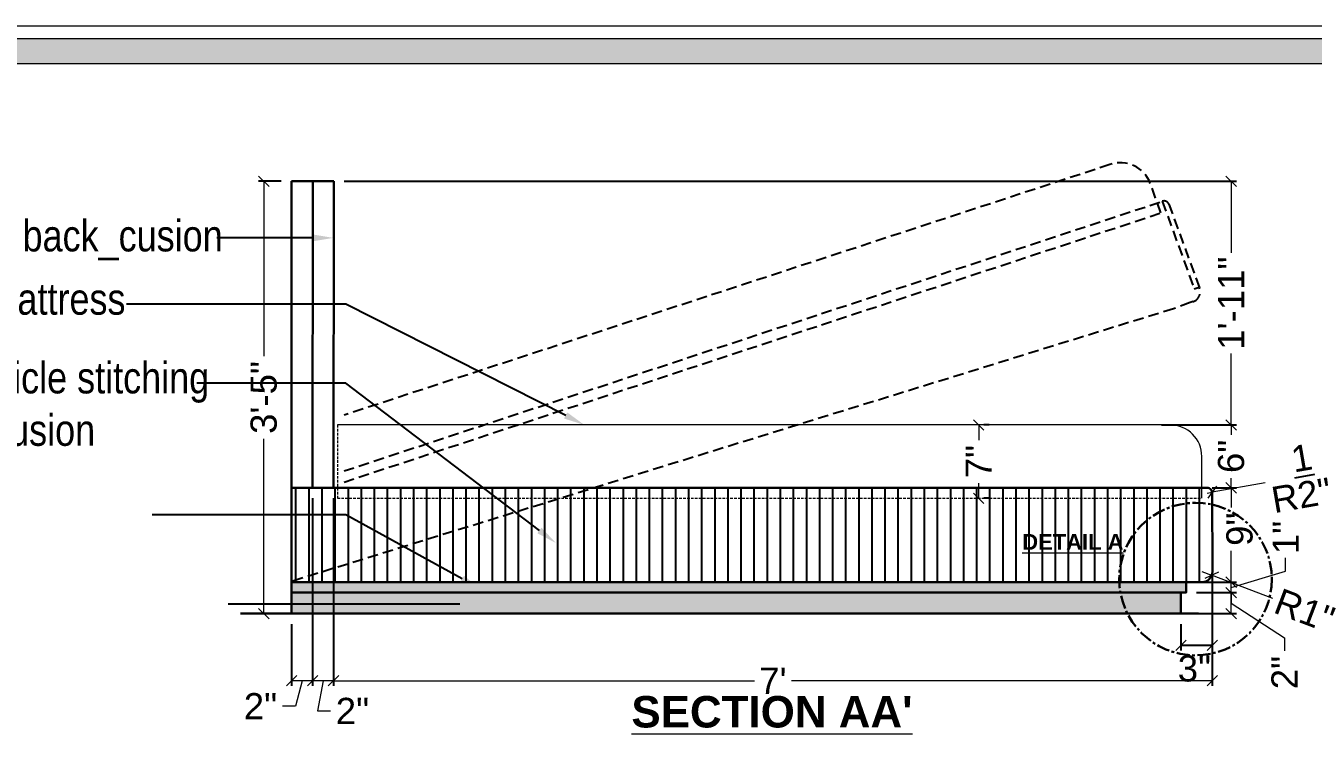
# Model space of a CAD drawing. Header units: millimetres. Extents: x 56222 to 3066687, y -650199 to -121287.
# Drawn here: x 132368 to 132490.9, y -183561.1 to -183491.9 of the extents above; entities that cross this region are included whole.
import ezdxf
from ezdxf import colors
from ezdxf.entities.mleader import LeaderData, LeaderLine
from ezdxf.math import Vec2, Vec3

# ---------------------------------------------------------------- set-up
doc = ezdxf.new("R2010")
doc.units = ezdxf.units.MM
doc.header["$MEASUREMENT"] = 0
doc.header["$PDMODE"] = 35
for name, pattern in [('00 . GROUND FLOOR$0$DASHED', [0.75, 0.5, -0.25]), ('00-Floor Plan$0$DASHED', [0.75, 0.5, -0.25]), ('CENTER', [2, 1.25, -0.25, 0.25, -0.25]), ('DASHEDX2', [1.5, 1, -0.5])]:
    doc.linetypes.add(name, pattern=pattern)
doc.layers.get('Defpoints').update_dxf_attribs({"color": 220})
for name, color, linetype, lineweight in [('$TD_AUDIT_GENERATED_(A0BDF17)', 32, 'Continuous', 30), ('DIM.', 250, 'Continuous', 13), ('dim05', 1, 'Continuous', 13), ('Dimension', 10, 'DASHEDX2', 20), ('FURNITURE', 32, 'Continuous', 9), ('SECTION ( SLAB PLine )', 104, 'Continuous', 30), ('Text', 7, 'Continuous', 15), ('wall', 7, 'Continuous', 30)]:
    doc.layers.add(name, color=color, linetype=linetype, lineweight=lineweight)
doc.layers.add('AR HATCH-7', color=7, linetype='Continuous')
doc.styles.add('Arial', font='arial.ttf')
doc.styles.get("Standard").update_dxf_attribs({"font": 'arial.ttf', "height": 6})
doc.styles.add('style4', font='ARIALN.TTF')
doc.dimstyles.new('ISO-25', dxfattribs={"dimtxt": 2.5, "dimasz": 1, "dimexe": 0.5, "dimexo": 1, "dimtad": 0, "dimdec": 1, "dimlunit": 4, "dimtxsty": 'Standard', "dimblk": 'OBLIQUE', "dimcen": 2.5, "dimclrd": 1, "dimclre": 1, "dimclrt": 5, "dimadec": 0, "dimazin": 0, "dimtfac": 1, "dimtdec": 1, "dimtmove": 0, "dimatfit": 3, "dimfxl": 1, "dimlwd": -1, "dimarcsym": 0})

# ---------------------------------------------------------------- blocks, each defined once
blk = doc.blocks.new('_Oblique')
at = {"layer": 'wall', "color": 0, "lineweight": -2}
blk.add_line((-0.5, -0.5), (0.5, 0.5), dxfattribs=at)
blk = doc.blocks.new('*D648')
at = {"layer": 'Defpoints', "color": 0, "lineweight": 30, "transparency": 16777216}
for p in [(132481.22, -183541.86, 0), (132397.34, -183547.96, 0), (132397.34, -183554.37)]:
    blk.add_point(p, dxfattribs=at)
at = {"layer": 'dim05', "color": 1, "linetype": 'Continuous', "lineweight": -2, "transparency": 16777216}
for p, q in [((132481.22, -183542.86), (132481.22, -183554.87)), ((132397.34, -183548.96), (132397.34, -183554.87))]:
    blk.add_line(p, q, dxfattribs=at)
at = {"layer": 'dim05', "color": 1, "linetype": 'Continuous', "transparency": 16777216}
for p, q in [((132397.34, -183554.37), (132437.52, -183554.37)), ((132481.22, -183554.37), (132441.05, -183554.37))]:
    blk.add_line(p, q, dxfattribs=at)
at = {"layer": 'dim05', "color": 1, "transparency": 16777216, "rotation": 180}
blk.add_blockref('_Oblique', (132397.34, -183554.37), dxfattribs=at)
at = {"layer": 'dim05', "color": 1, "transparency": 16777216}
blk.add_blockref('_Oblique', (132481.22, -183554.37), dxfattribs=at)
at = {"layer": 'dim05', "color": 5, "lineweight": 25, "transparency": 16777216, "insert": (132439.28, -183554.37), "char_height": 2.5, "attachment_point": 5, "style": 'Arial'}
blk.add_mtext("7'", dxfattribs=at)
blk = doc.blocks.new('*D649')
at = {"layer": 'Defpoints', "color": 0, "lineweight": 30, "transparency": 16777216}
for p in [(132478.72, -183545.96, 0), (132483.02, -183545.96), (132478.23, -183547.96)]:
    blk.add_point(p, dxfattribs=at)
at = {"layer": 'dim05', "color": 1, "linetype": 'Continuous', "lineweight": -2, "transparency": 16777216}
for p, q in [((132479.72, -183545.96), (132483.52, -183545.96)), ((132479.23, -183547.96), (132483.52, -183547.96))]:
    blk.add_line(p, q, dxfattribs=at)
at = {"layer": 'dim05', "color": 1, "linetype": 'Continuous', "transparency": 16777216}
for p, q in [((132483.02, -183547.96), (132483.02, -183545.96)), ((132483.02, -183546.96), (132488.11, -183550.26)), ((132488.11, -183550.26), (132488.11, -183551.51))]:
    blk.add_line(p, q, dxfattribs=at)
at = {"layer": 'dim05', "color": 1, "transparency": 16777216}
for p, rotation in [((132483.02, -183545.96), 90), ((132483.02, -183547.96), 270)]:
    blk.add_blockref('_Oblique', p, dxfattribs=dict(at, rotation=rotation))
at = {"layer": 'dim05', "color": 5, "lineweight": 25, "transparency": 16777216, "insert": (132488.11, -183553.59), "char_height": 2.5, "attachment_point": 5, "rotation": 90, "style": 'Arial'}
blk.add_mtext('2"', dxfattribs=at)
blk = doc.blocks.new('*D650')
at = {"layer": 'Defpoints', "color": 0, "lineweight": 30, "transparency": 16777216}
for p in [(132480.54, -183535.96), (132483.02, -183535.96), (132480.23, -183544.96, 0)]:
    blk.add_point(p, dxfattribs=at)
at = {"layer": 'dim05', "color": 1, "linetype": 'Continuous', "lineweight": -2, "transparency": 16777216}
for p, q in [((132481.54, -183535.96), (132483.52, -183535.96)), ((132481.23, -183544.96), (132483.52, -183544.96))]:
    blk.add_line(p, q, dxfattribs=at)
at = {"layer": 'dim05', "color": 1, "linetype": 'Continuous', "transparency": 16777216}
for p, q in [((132483.02, -183535.96), (132483.02, -183537.85)), ((132483.02, -183544.96), (132483.02, -183541.98))]:
    blk.add_line(p, q, dxfattribs=at)
at = {"layer": 'dim05', "color": 1, "transparency": 16777216}
for p, rotation in [((132483.02, -183535.96), 90), ((132483.02, -183544.96), 270)]:
    blk.add_blockref('_Oblique', p, dxfattribs=dict(at, rotation=rotation))
at = {"layer": 'dim05', "color": 5, "lineweight": 25, "transparency": 16777216, "insert": (132483.83, -183539.91), "char_height": 2.5, "attachment_point": 5, "rotation": 90, "style": 'Arial'}
blk.add_mtext('9"', dxfattribs=at)
blk = doc.blocks.new('*D651')
at = {"layer": 'Defpoints', "color": 0, "lineweight": 30, "transparency": 16777216}
for p in [(132475.37, -183529.96), (132483.02, -183529.96), (132480.22, -183535.96)]:
    blk.add_point(p, dxfattribs=at)
at = {"layer": 'dim05', "color": 1, "linetype": 'Continuous', "lineweight": -2, "transparency": 16777216}
for p, q in [((132476.37, -183529.96), (132483.52, -183529.96)), ((132481.22, -183535.96), (132483.52, -183535.96))]:
    blk.add_line(p, q, dxfattribs=at)
at = {"layer": 'dim05', "color": 1, "linetype": 'Continuous', "transparency": 16777216}
for p, q in [((132483.02, -183529.96), (132483.02, -183530.89)), ((132483.02, -183535.96), (132483.02, -183535.03))]:
    blk.add_line(p, q, dxfattribs=at)
at = {"layer": 'dim05', "color": 1, "transparency": 16777216}
for p, rotation in [((132483.02, -183529.96), 90), ((132483.02, -183535.96), 270)]:
    blk.add_blockref('_Oblique', p, dxfattribs=dict(at, rotation=rotation))
at = {"layer": 'dim05', "color": 5, "lineweight": 25, "transparency": 16777216, "insert": (132483.02, -183532.96), "char_height": 2.5, "attachment_point": 5, "rotation": 90, "style": 'Arial'}
blk.add_mtext('6"', dxfattribs=at)
blk = doc.blocks.new('*D662')
at = {"layer": 'Defpoints', "color": 0, "lineweight": 30, "transparency": 16777216}
for p in [(132397.34, -183535.96), (132395.34, -183547.96), (132395.34, -183554.37)]:
    blk.add_point(p, dxfattribs=at)
at = {"layer": 'dim05', "color": 1, "linetype": 'Continuous', "lineweight": -2, "transparency": 16777216}
for p, q in [((132397.34, -183536.96), (132397.34, -183554.87)), ((132395.34, -183548.96), (132395.34, -183554.87))]:
    blk.add_line(p, q, dxfattribs=at)
at = {"layer": 'dim05', "color": 1, "linetype": 'Continuous', "transparency": 16777216}
for p, q in [((132397.34, -183554.37), (132395.34, -183554.37)), ((132396.34, -183554.37), (132395.8, -183557.25)), ((132395.8, -183557.25), (132397.05, -183557.25))]:
    blk.add_line(p, q, dxfattribs=at)
at = {"layer": 'dim05', "color": 1, "transparency": 16777216, "rotation": 180}
blk.add_blockref('_Oblique', (132395.34, -183554.37), dxfattribs=at)
at = {"layer": 'dim05', "color": 1, "transparency": 16777216}
blk.add_blockref('_Oblique', (132397.34, -183554.37), dxfattribs=at)
at = {"layer": 'dim05', "color": 5, "lineweight": 25, "transparency": 16777216, "insert": (132399.14, -183557.25), "char_height": 2.5, "attachment_point": 5, "style": 'Arial'}
blk.add_mtext('2"', dxfattribs=at)
blk = doc.blocks.new('*D675')
at = {"layer": 'Defpoints', "color": 0, "lineweight": 30, "transparency": 16777216}
for p in [(132395.34, -183535.96), (132393.34, -183547.96), (132393.34, -183554.37)]:
    blk.add_point(p, dxfattribs=at)
at = {"layer": 'dim05', "color": 1, "linetype": 'Continuous', "lineweight": -2, "transparency": 16777216}
for p, q in [((132395.34, -183536.96), (132395.34, -183554.87)), ((132393.34, -183548.96), (132393.34, -183554.87))]:
    blk.add_line(p, q, dxfattribs=at)
at = {"layer": 'dim05', "color": 1, "linetype": 'Continuous', "transparency": 16777216}
for p, q in [((132395.34, -183554.37), (132393.34, -183554.37)), ((132394.34, -183554.37), (132393.7, -183556.8)), ((132393.7, -183556.8), (132392.45, -183556.8))]:
    blk.add_line(p, q, dxfattribs=at)
at = {"layer": 'dim05', "color": 1, "transparency": 16777216, "rotation": 180}
blk.add_blockref('_Oblique', (132393.34, -183554.37), dxfattribs=at)
at = {"layer": 'dim05', "color": 1, "transparency": 16777216}
blk.add_blockref('_Oblique', (132395.34, -183554.37), dxfattribs=at)
at = {"layer": 'dim05', "color": 5, "lineweight": 25, "transparency": 16777216, "insert": (132390.36, -183556.8), "char_height": 2.5, "attachment_point": 5, "style": 'Arial'}
blk.add_mtext('2"', dxfattribs=at)
blk = doc.blocks.new('*D676')
at = {"layer": 'Defpoints', "color": 0, "lineweight": 30, "transparency": 16777216}
for p in [(132393.34, -183506.71, 0), (132390.68, -183547.96), (132393.34, -183547.96)]:
    blk.add_point(p, dxfattribs=at)
at = {"layer": 'dim05', "color": 1, "linetype": 'Continuous', "lineweight": -2, "transparency": 16777216}
for p, q in [((132392.34, -183506.71), (132390.18, -183506.71)), ((132392.34, -183547.96), (132390.18, -183547.96))]:
    blk.add_line(p, q, dxfattribs=at)
at = {"layer": 'dim05', "color": 1, "linetype": 'Continuous', "transparency": 16777216}
for p, q in [((132390.68, -183506.71), (132390.68, -183523.39)), ((132390.68, -183547.96), (132390.68, -183531.28))]:
    blk.add_line(p, q, dxfattribs=at)
at = {"layer": 'dim05', "color": 1, "transparency": 16777216}
for p, rotation in [((132390.68, -183506.71), 90), ((132390.68, -183547.96), 270)]:
    blk.add_blockref('_Oblique', p, dxfattribs=dict(at, rotation=rotation))
at = {"layer": 'dim05', "color": 5, "lineweight": 25, "transparency": 16777216, "insert": (132390.68, -183527.34), "char_height": 2.5, "attachment_point": 5, "rotation": 90, "style": 'Arial'}
blk.add_mtext('3\'-5"', dxfattribs=at)
blk = doc.blocks.new('*D677')
at = {"layer": 'Defpoints', "color": 0, "lineweight": 30, "transparency": 16777216}
for p in [(132478.72, -183544.96), (132483.02, -183544.96), (132478.72, -183545.96)]:
    blk.add_point(p, dxfattribs=at)
at = {"layer": 'dim05', "color": 1, "linetype": 'Continuous', "transparency": 16777216}
for p, q in [((132488.22, -183543.9), (132488.22, -183542.65)), ((132483.02, -183545.46), (132488.22, -183543.9)), ((132483.02, -183544.96), (132483.02, -183543.96)), ((132483.02, -183545.96), (132483.02, -183544.96)), ((132483.02, -183545.96), (132483.02, -183544.96)), ((132483.02, -183545.96), (132483.02, -183546.96))]:
    blk.add_line(p, q, dxfattribs=at)
at = {"layer": 'dim05', "color": 1, "linetype": 'Continuous', "lineweight": -2, "transparency": 16777216}
for p, q in [((132479.72, -183544.96), (132483.52, -183544.96)), ((132479.72, -183545.96), (132483.52, -183545.96))]:
    blk.add_line(p, q, dxfattribs=at)
at = {"layer": 'dim05', "color": 1, "transparency": 16777216}
for p, rotation in [((132483.02, -183544.96), 270), ((132483.02, -183545.96), 90)]:
    blk.add_blockref('_Oblique', p, dxfattribs=dict(at, rotation=rotation))
at = {"layer": 'dim05', "color": 5, "lineweight": 25, "transparency": 16777216, "insert": (132488.22, -183540.7), "char_height": 2.5, "attachment_point": 5, "rotation": 90, "style": 'Arial'}
blk.add_mtext('1"', dxfattribs=at)
blk = doc.blocks.new('*D678')
at = {"layer": 'Defpoints', "color": 0, "lineweight": 30, "transparency": 16777216}
for p in [(132397.35, -183506.71, 0), (132483.02, -183506.71), (132475.37, -183529.96, 0)]:
    blk.add_point(p, dxfattribs=at)
at = {"layer": 'dim05', "color": 1, "linetype": 'Continuous', "lineweight": -2, "transparency": 16777216}
for p, q in [((132398.35, -183506.71), (132483.52, -183506.71)), ((132476.37, -183529.96), (132483.52, -183529.96))]:
    blk.add_line(p, q, dxfattribs=at)
at = {"layer": 'dim05', "color": 1, "linetype": 'Continuous', "transparency": 16777216}
for p, q in [((132483.02, -183506.71), (132483.02, -183513.53)), ((132483.02, -183529.96), (132483.02, -183523.14))]:
    blk.add_line(p, q, dxfattribs=at)
at = {"layer": 'dim05', "color": 1, "transparency": 16777216}
for p, rotation in [((132483.02, -183506.71), 90), ((132483.02, -183529.96), 270)]:
    blk.add_blockref('_Oblique', p, dxfattribs=dict(at, rotation=rotation))
at = {"layer": 'dim05', "color": 5, "lineweight": 25, "transparency": 16777216, "insert": (132483.02, -183518.34), "char_height": 2.5, "attachment_point": 5, "rotation": 90, "style": 'Arial'}
blk.add_mtext('1\'-11"', dxfattribs=at)
blk = doc.blocks.new('*D679')
at = {"layer": 'Defpoints', "color": 0, "lineweight": 30, "transparency": 16777216}
for p in [(132458.92, -183529.96, 0), (132458.92, -183536.96, 0), (132458.92, -183536.96)]:
    blk.add_point(p, dxfattribs=at)
at = {"layer": 'dim05', "color": 1, "linetype": 'Continuous', "transparency": 16777216}
for p, q in [((132458.92, -183529.96), (132458.92, -183531.41)), ((132458.92, -183536.96), (132458.92, -183535.51))]:
    blk.add_line(p, q, dxfattribs=at)
at = {"layer": 'dim05', "color": 1, "linetype": 'Continuous', "lineweight": -2, "transparency": 16777216}
for p, q in [((132459.92, -183529.96), (132459.42, -183529.96)), ((132459.92, -183536.96), (132459.42, -183536.96))]:
    blk.add_line(p, q, dxfattribs=at)
at = {"layer": 'dim05', "color": 1, "transparency": 16777216}
for p, rotation in [((132458.92, -183529.96), 90), ((132458.92, -183536.96), 270)]:
    blk.add_blockref('_Oblique', p, dxfattribs=dict(at, rotation=rotation))
at = {"layer": 'dim05', "color": 5, "lineweight": 25, "transparency": 16777216, "insert": (132458.92, -183533.46), "char_height": 2.5, "attachment_point": 5, "rotation": 90, "style": 'Arial'}
blk.add_mtext('7"', dxfattribs=at)
blk = doc.blocks.new('*D680')
at = {"layer": 'Defpoints', "color": 0, "lineweight": 30, "transparency": 16777216}
for p in [(132480.23, -183543.96, 0), (132481.16, -183544.31, 0)]:
    blk.add_point(p, dxfattribs=at)
at = {"layer": 'dim05', "color": 1, "linetype": 'Continuous', "transparency": 16777216}
for p in [(132480.23, -183543.96), (132486.99, -183546.51)]:
    blk.add_line(p, (132481.16, -183544.31), dxfattribs=at)
at = {"layer": 'dim05', "color": 1, "transparency": 16777216, "rotation": 159.3463741558483}
blk.add_blockref('_Oblique', (132481.16, -183544.31), dxfattribs=at)
at = {"layer": 'dim05', "color": 5, "lineweight": 25, "transparency": 16777216, "insert": (132490.04, -183547.66), "char_height": 2.5, "attachment_point": 5, "rotation": 339.3464, "style": 'Arial'}
blk.add_mtext('R1"', dxfattribs=at)
blk = doc.blocks.new('*D681')
at = {"layer": 'Defpoints', "color": 0, "lineweight": 30, "transparency": 16777216}
for p in [(132480.72, -183536.46, 0), (132481.21, -183536.37, 0)]:
    blk.add_point(p, dxfattribs=at)
at = {"layer": 'dim05', "color": 1, "linetype": 'Continuous', "transparency": 16777216}
for p in [(132486.27, -183535.49), (132480.72, -183536.46)]:
    blk.add_line(p, (132481.21, -183536.37), dxfattribs=at)
at = {"layer": 'dim05', "color": 1, "transparency": 16777216, "rotation": 189.8834094485839}
blk.add_blockref('_Oblique', (132481.21, -183536.37), dxfattribs=at)
at = {"layer": 'dim05', "color": 5, "lineweight": 25, "transparency": 16777216, "insert": (132489.42, -183534.94), "char_height": 2.5, "attachment_point": 5, "rotation": 9.8834, "style": 'Arial'}
blk.add_mtext('R{\\H1x;\\S1/2;}"', dxfattribs=at)

msp = doc.modelspace()

# ---------------------------------------------------------------- hatches: boundary and pattern name
at = {"layer": 'AR HATCH-7', "linetype": 'CENTER', "lineweight": 25, "true_color": 0xc7c8ca, "transparency": 33554687}
h = msp.add_hatch(dxfattribs=at)
h.set_pattern_fill('ANSI31', color=9, scale=10, angle=45)
h.paths.add_polyline_path([(132481.22, -183536.43, 0.395471), (132480.72, -183535.96), (132480.22, -183535.96), (132480.22, -183536.96), (132397.71, -183536.96), (132397.71, -183535.96), (132393.34, -183535.96), (132393.34, -183544.96), (132478.72, -183544.96), (132479.93, -183544.96), (132480.23, -183544.96, 0.414855), (132481.23, -183543.96)])
h.paths.add_polyline_path([(132480.22, -183535.96), (132397.71, -183535.96), (132397.71, -183536.96), (132480.22, -183536.96)])
at = {"layer": 'AR HATCH-7', "lineweight": 30, "true_color": 0xc8c92d}
h = msp.add_hatch(color=52, dxfattribs=at)
h.dxf.hatch_style = 1
h.paths.add_polyline_path([(132478.72, -183544.96), (132393.34, -183544.96), (132393.34, -183545.96), (132478.72, -183545.96)])
at = {"layer": 'AR HATCH-7', "lineweight": 30, "true_color": 0x884a2d, "transparency": 33554687}
h = msp.add_hatch(color=27, dxfattribs=at)
h.dxf.hatch_style = 1
h.paths.add_polyline_path([(132478.23, -183545.96), (132393.34, -183545.96), (132393.34, -183547.96), (132478.23, -183547.96)])
at = {"layer": 'Dimension', "linetype": 'Continuous', "true_color": 0xd39e00}
h = msp.add_hatch(color=42, dxfattribs=at)
h.paths.add_polyline_path([(132210.06, -183493.07), (132210.06, -183734.79), (132553.47, -183734.79), (132553.47, -183493.07)])
h.paths.add_polyline_path([(132212.47, -183495.48), (132551.06, -183495.48), (132551.06, -183732.38), (132212.47, -183732.38)], flags=16)

# ---------------------------------------------------------------- linework, layer by layer
at = {"layer": '$TD_AUDIT_GENERATED_(A0BDF17)', "linetype": '00 . GROUND FLOOR$0$DASHED', "lineweight": 25, "ltscale": 2}
for p, q in [((132471.45, -183505.12, 0), (132398.34, -183529.03, 0)), ((132476.32, -183509.73, 0), (132475.3, -183506.92, 0)), ((132476.45, -183508.62, 0), (132479.49, -183516.97, 0)), ((132398.34, -183535.41, 0), (132476.32, -183509.73, 0)), ((132479.49, -183516.97, 0), (132479.96, -183516.8, 0)), ((132477.53, -183518.87, 0), (132393.34, -183544.89, 0))]:
    msp.add_line(p, q, dxfattribs=at)
msp.add_lwpolyline([(132398.34, -183534.35), (132476.45, -183508.62)], dxfattribs=at)
at = {"layer": '$TD_AUDIT_GENERATED_(A0BDF17)', "linetype": '00 . GROUND FLOOR$0$DASHED', "lineweight": 25, "ltscale": 2, "elevation": 0}
msp.add_lwpolyline([(132477.08, -183508.89), (132480, -183516.91, -0.414214), (132479.41, -183518.19), (132479.12, -183518.29), (132477.53, -183518.87)], format="xyb", dxfattribs=at)
at = {"layer": '$TD_AUDIT_GENERATED_(A0BDF17)', "linetype": '00 . GROUND FLOOR$0$DASHED', "lineweight": 25, "ltscale": 2}
for centre, radius, start in [((132472.48, -183507.94, 0), 3, 20), ((132476.62, -183509.09, 0), 0.501, 16.4199)]:
    msp.add_arc(centre, radius, start, 110, dxfattribs=at)
at = {"layer": 'dim05', "color": 242, "linetype": 'CENTER', "lineweight": 30, "true_color": 0xcd2027}
msp.add_circle((132479.62, -183544.67), 7.28, dxfattribs=at)
at = {"layer": 'Dimension', "color": 42, "linetype": 'Continuous', "true_color": 0xd39e00}
for points in [[(132208.85, -183491.87), (132554.68, -183491.87), (132554.68, -183736), (132208.85, -183736)], [(132210.06, -183493.07), (132553.47, -183493.07), (132553.47, -183734.79), (132210.06, -183734.79)], [(132212.47, -183495.48), (132551.06, -183495.48), (132551.06, -183732.38), (132212.47, -183732.38)]]:
    msp.add_lwpolyline(points, close=True, dxfattribs=at)
at = {"layer": 'FURNITURE', "lineweight": 30, "ltscale": 0.5}
for p, q in [((132393.34, -183506.71), (132393.34, -183547.96, 0)), ((132393.34, -183506.71, 0), (132397.35, -183506.71, 0)), ((132395.35, -183506.71, 0), (132395.34, -183535.96, 0)), ((132397.35, -183506.71, 0), (132397.34, -183535.96))]:
    msp.add_line(p, q, dxfattribs=at)
at = {"layer": 'FURNITURE', "lineweight": 5, "ltscale": 0.5}
for p, q in [((132477.22, -183529.96, 0), (132397.71, -183529.96, 0)), ((132480.22, -183536.96, 0), (132480.22, -183532.96, 0))]:
    msp.add_line(p, q, dxfattribs=at)
at = {"layer": 'FURNITURE', "linetype": '00-Floor Plan$0$DASHED', "lineweight": 5, "ltscale": 0.5}
for p, q in [((132397.71, -183529.96, 0), (132397.71, -183536.96, 0)), ((132397.71, -183536.96, 0), (132480.22, -183536.96, 0))]:
    msp.add_line(p, q, dxfattribs=at)
at = {"layer": 'FURNITURE', "lineweight": 30, "ltscale": 0.5}
for points in [[(132393.34, -183535.96), (132480.72, -183535.96)], [(132478.23, -183544.96), (132393.34, -183544.96), (132393.34, -183547.96), (132478.23, -183547.96), (132478.23, -183545.96)]]:
    msp.add_lwpolyline(points, dxfattribs=at)
at = {"layer": 'FURNITURE', "lineweight": 30, "ltscale": 0.5, "elevation": 0}
msp.add_lwpolyline([(132481.22, -183536.43), (132481.23, -183543.96, -0.414214), (132480.23, -183544.96), (132479.93, -183544.96), (132478.23, -183544.96)], format="xyb", dxfattribs=at)
at = {"layer": 'FURNITURE', "lineweight": 30}
msp.add_lwpolyline([(132393.34, -183544.96), (132478.72, -183544.96), (132478.72, -183545.96), (132393.34, -183545.96)], close=True, dxfattribs=at)
at = {"layer": 'FURNITURE', "lineweight": 5, "ltscale": 0.5}
msp.add_arc((132477.22, -183532.96, 0), 3, 0, 90, dxfattribs=at)
at = {"layer": 'FURNITURE', "lineweight": 30, "ltscale": 0.5}
msp.add_arc((132480.72, -183536.46, 0), 0.501, 356.4199, 90, dxfattribs=at)
at = {"layer": 'SECTION ( SLAB PLine )', "color": 1}
msp.add_line((132479.91, -183547.96), (132388.47, -183547.96), dxfattribs=at)

# ---------------------------------------------------------------- texts
at = {"layer": 'DIM.', "color": 1, "attachment_point": 1}
for s, insert, char_height in [('{\\fArial|b1|i0|c0|p34;\\LDETAIL A}', (132463.08, -183540.37), 1.5), ("{\\fArial|b1|i0|c0|p34;\\LSECTION AA'}", (132425.77, -183555.83), 3)]:
    msp.add_mtext_dynamic_manual_height_columns(s, width=111.5588, gutter_width=1, heights=[0], dxfattribs=dict(at, insert=insert, char_height=char_height))

# ---------------------------------------------------------------- dimensions: what is measured, and where the dimension line sits
at = {"layer": 'dim05', "color": 27, "lineweight": 25, "true_color": 0x7d5120}
for base, p1, p2, picture, middle in [((132390.6832, -183547.9574), (132393.3411, -183506.7149, 0), (132393.3411, -183547.9574), '*D676', (132390.6832, -183527.3361)), ((132483.0152, -183506.7149), (132475.3686, -183529.9574, 0), (132397.3464, -183506.7149, 0), '*D678', (132483.0152, -183518.3361)), ((132458.92, -183536.96), (132458.92, -183529.96, 0), (132458.92, -183536.96, 0), '*D679', (132458.92, -183533.46)), ((132483.02, -183529.96, 0), (132480.22, -183535.96, 0), (132475.37, -183529.96, 0), '*D651', (132483.02, -183532.96, 0)), ((132483.02, -183544.96), (132478.72, -183545.96), (132478.72, -183544.96), '*D677', (132488.22, -183542.02))]:
    dim = msp.add_linear_dim(base=base, p1=p1, p2=p2, angle=90, dimstyle='ISO-25', override={"dimtxsty": 'Arial', "dimtmove": 1}, dxfattribs=at)
    dim.commit()
    dim.dimension.update_dxf_attribs({"geometry": picture, "text_midpoint": middle})
for center, mpoint, picture, middle in [((132480.72, -183536.46, 0), (132481.21, -183536.37, 0), '*D681', (132489.42, -183534.94)), ((132480.23, -183543.96, 0), (132481.16, -183544.31, 0), '*D680', (132490.04, -183547.66))]:
    dim = msp.add_radius_dim(center=center, mpoint=mpoint, dimstyle='ISO-25', override={"dimtxsty": 'Arial', "dimtmove": 1}, dxfattribs=at)
    dim.commit()
    dim.dimension.update_dxf_attribs({"geometry": picture, "text_midpoint": middle, "dimtype": 164})
for base, p1, p2, picture, middle in [((132393.34, -183554.37), (132395.34, -183535.96), (132393.34, -183547.96), '*D675', (132391.82, -183556.8)), ((132395.34, -183554.37), (132397.34, -183535.96), (132395.34, -183547.96), '*D662', (132397.68, -183557.25))]:
    dim = msp.add_linear_dim(base=base, p1=p1, p2=p2, dimstyle='ISO-25', override={"dimtxsty": 'Arial', "dimtmove": 1}, dxfattribs=at)
    dim.commit()
    dim.dimension.update_dxf_attribs({"geometry": picture, "text_midpoint": middle, "dimtype": 160})
for base, p1, p2, picture, middle in [((132483.02, -183535.96, 0), (132480.23, -183544.96), (132480.54, -183535.96, 0), '*D650', (132483.83, -183539.91, 0)), ((132483.02, -183545.96, 0), (132478.23, -183547.96, 0), (132478.72, -183545.96), '*D649', (132488.11, -183552.14, 0))]:
    dim = msp.add_linear_dim(base=base, p1=p1, p2=p2, angle=90, dimstyle='ISO-25', override={"dimtxsty": 'Arial', "dimtmove": 1}, dxfattribs=at)
    dim.commit()
    dim.dimension.update_dxf_attribs({"geometry": picture, "text_midpoint": middle, "dimtype": 160})
dim = msp.add_linear_dim(base=(132397.34, -183554.37, 0), p1=(132481.22, -183541.86, 0), p2=(132397.34, -183547.96), dimstyle='ISO-25', override={"dimtxsty": 'Arial', "dimtmove": 1}, dxfattribs=at)
dim.commit()
dim.dimension.update_dxf_attribs({"geometry": '*D648', "text_midpoint": (132439.28, -183554.37, 0)})
msp.add_linear_dim(base=(132481.22, -183550.99, 0), p1=(132478.23, -183547.96, 0), p2=(132481.22, -183541.48, 0), location=(132479.51, -183553.21, 0), dimstyle='ISO-25', override={"dimtxsty": 'Arial', "dimtmove": 1}, dxfattribs=at).render()

# ---------------------------------------------------------------- leaders
at = {"layer": 'Text', "color": 1, "lineweight": 0, "ltscale": 20}
ml = msp.add_multileader_mtext('Standard', dxfattribs=at)
ml.set_content('Bed back_cusion', color=1, style='style4')
ml.set_leader_properties()
ml.build(insert=Vec2(0, 0))
ml.multileader.update_dxf_attribs({"dogleg_length": 2.02, "arrow_head_size": 2})
ctx = ml.context
ctx.base_point, ctx.char_height, ctx.arrow_head_size, ctx.landing_gap_size, ctx.plane_origin = Vec3(132360.43, -183512.16), 3, 2, 0.4, Vec3(132290.72, -183512.16)
ctx.text_align_type = 1
notes = []
notes.append((ctx, [(0, (1, 1, 0), (132353.07, -183512.16), (1, 0), 7.36, [(1, [(132331.15, -183512.16), (132308.32, -183512.16)], 0, [])])]))
ctx.mtext.insert, ctx.mtext.alignment = Vec3(132373.67, -183510.4), 2
ml = msp.add_multileader_mtext('Standard', dxfattribs=at)
ml.set_content('', color=1, style='style4')
ml.set_leader_properties()
ml.build(insert=Vec2(0, 0))
ml.multileader.update_dxf_attribs({"dogleg_length": 7.36, "arrow_head_size": 2})
ctx = ml.context
ctx.base_point, ctx.char_height, ctx.arrow_head_size, ctx.landing_gap_size, ctx.plane_origin = Vec3(132385.41, -183512.11), 3, 2, 0.4, Vec3(132399.96, -183512.11)
ctx.text_align_type = 1
notes.append((ctx, [(0, (1, 1, 0), (132388.14, -183512.11), (-1, 0), 1.93, [(0, [(132397.33, -183512.11)], 0, [])])]))
ctx.mtext.insert, ctx.mtext.alignment = Vec3(132385.81, -183510.61), 2
ml = msp.add_multileader_mtext('Standard', dxfattribs=at)
ml.set_content('Mattress', color=1, style='style4')
ml.set_leader_properties()
ml.build(insert=Vec2(0, 0))
ml.multileader.update_dxf_attribs({"dogleg_length": 2.02, "arrow_head_size": 2})
ctx = ml.context
ctx.base_point, ctx.char_height, ctx.arrow_head_size, ctx.landing_gap_size, ctx.plane_origin = Vec3(132363.9, -183517.96), 3, 2, 0.4, Vec3(132290.4, -183528.39)
notes.append((ctx, [(0, (1, 1, 0), (132336.36, -183517.96), (1, 0), 27.55, [(0, [(132307.84, -183532.02)], 0, [])])]))
ctx.mtext.insert = Vec3(132364.3, -183516.44)
ml = msp.add_multileader_mtext('Standard', dxfattribs=at)
ml.set_content('', color=1, style='style4')
ml.set_leader_properties()
ml.build(insert=Vec2(0, 0))
ml.multileader.update_dxf_attribs({"dogleg_length": 7.36, "arrow_head_size": 2})
ctx = ml.context
ctx.base_point, ctx.char_height, ctx.arrow_head_size, ctx.landing_gap_size, ctx.plane_origin = Vec3(132376.79, -183518.42), 3, 2, 0.4, Vec3(132399.96, -183518.42)
ctx.text_align_type = 1
notes.append((ctx, [(0, (1, 1, 0), (132398.51, -183518.42), (-1, 0), 20.92, [(0, [(132421.28, -183529.96)], 0, [])])]))
ctx.mtext.insert, ctx.mtext.alignment = Vec3(132377.19, -183516.92), 2
ml = msp.add_multileader_mtext('Standard', dxfattribs=at)
ml.set_content('\\A1;verticle stitching \\Pin cusion', color=1, style='style4')
ml.set_leader_properties()
ml.build(insert=Vec2(0, 0))
ml.multileader.update_dxf_attribs({"dogleg_length": 2.02, "arrow_head_size": 2})
ctx = ml.context
ctx.base_point, ctx.char_height, ctx.arrow_head_size, ctx.landing_gap_size, ctx.plane_origin = Vec3(132360.62, -183525.48), 3, 2, 0.4, Vec3(132290.4, -183526.97)
notes.append((ctx, [(0, (1, 1, 0), (132343.16, -183525.48), (1, 0), 17.46, [(0, [(132315.25, -183540.16)], 0, [])])]))
ctx.mtext.insert = Vec3(132361.02, -183523.95)
ml = msp.add_multileader_mtext('Standard', dxfattribs=at)
ml.set_content('', color=1, style='style4')
ml.set_leader_properties()
ml.build(insert=Vec2(0, 0))
ml.multileader.update_dxf_attribs({"dogleg_length": 7.36, "arrow_head_size": 2})
ctx = ml.context
ctx.base_point, ctx.char_height, ctx.arrow_head_size, ctx.landing_gap_size, ctx.plane_origin = Vec3(132383.5, -183525.98), 3, 2, 0.4, Vec3(132399.96, -183525.98)
ctx.text_align_type = 1
notes.append((ctx, [(0, (1, 1, 0), (132398.51, -183525.98), (-1, 0), 14.21, [(0, [(132418.58, -183541.24)], 0, [])])]))
ctx.mtext.insert, ctx.mtext.alignment = Vec3(132383.9, -183524.48), 2
ml = msp.add_multileader_mtext('Standard', dxfattribs=at)
ml.set_content('', color=1, style='style4')
ml.set_leader_properties()
ml.build(insert=Vec2(0, 0))
ml.multileader.update_dxf_attribs({"dogleg_length": 7.36, "arrow_head_size": 2})
ctx = ml.context
ctx.base_point, ctx.char_height, ctx.arrow_head_size, ctx.landing_gap_size, ctx.plane_origin = Vec3(132379.2, -183538.55), 3, 2, 0.4, Vec3(132399.96, -183538.55)
ctx.text_align_type = 1
notes.append((ctx, [(0, (1, 1, 0), (132398.51, -183538.55), (-1, 0), 18.5, [(0, [(132411.38, -183545.6)], 0, [])])]))
ctx.mtext.insert, ctx.mtext.alignment = Vec3(132379.6, -183537.05), 2
ml = msp.add_multileader_mtext('Standard', dxfattribs=at)
ml.set_content('', color=1, style='style4')
ml.set_leader_properties()
ml.build(insert=Vec2(0, 0))
ml.multileader.update_dxf_attribs({"dogleg_length": 7.36, "arrow_head_size": 2})
ctx = ml.context
ctx.base_point, ctx.char_height, ctx.arrow_head_size, ctx.landing_gap_size, ctx.plane_origin = Vec3(132386.49, -183547.06), 3, 2, 0.4, Vec3(132399.96, -183547.06)
ctx.text_align_type = 1
notes.append((ctx, [(0, (1, 1, 0), (132396.45, -183547.06), (-1, 0), 9.16, [(0, [(132411.38, -183547.06)], 0, [])])]))
ctx.mtext.insert, ctx.mtext.alignment = Vec3(132386.89, -183545.56), 2
for ctx, leaders in notes:
    for number, flags, end, landing, length, lines in leaders:
        leader = LeaderData()
        leader.index, (leader.has_last_leader_line, leader.has_dogleg_vector, leader.attachment_direction) = number, flags
        leader.last_leader_point, leader.dogleg_vector, leader.dogleg_length = Vec3(end), Vec3(landing), length
        for number, points, colour, breaks in lines:
            line = LeaderLine()
            line.index, line.vertices, line.color, line.breaks = number, Vec3.list(points), colors.encode_raw_color(colour), breaks
            leader.lines.append(line)
        ctx.leaders.append(leader)

doc.saveas('drawing.dxf')
